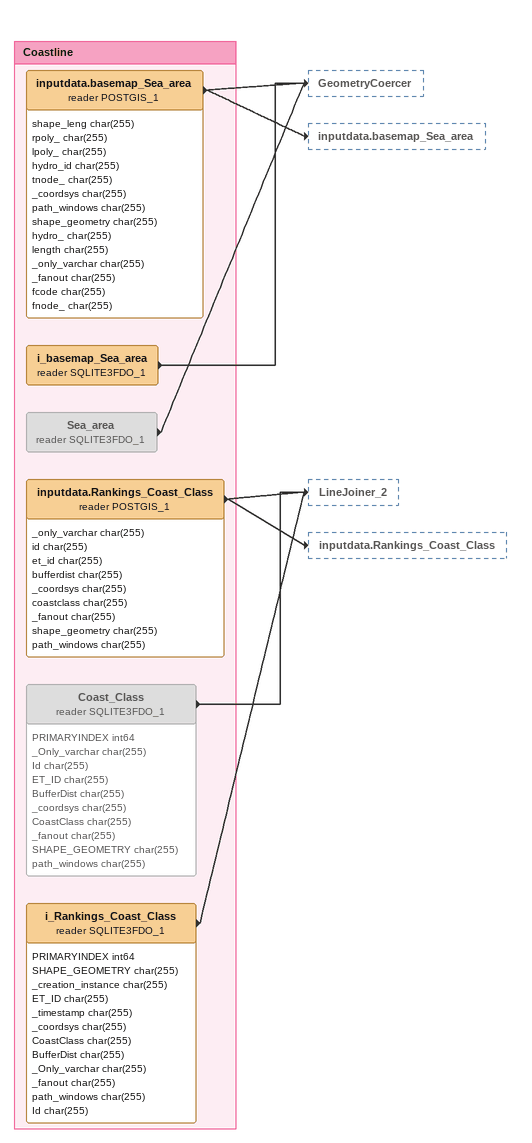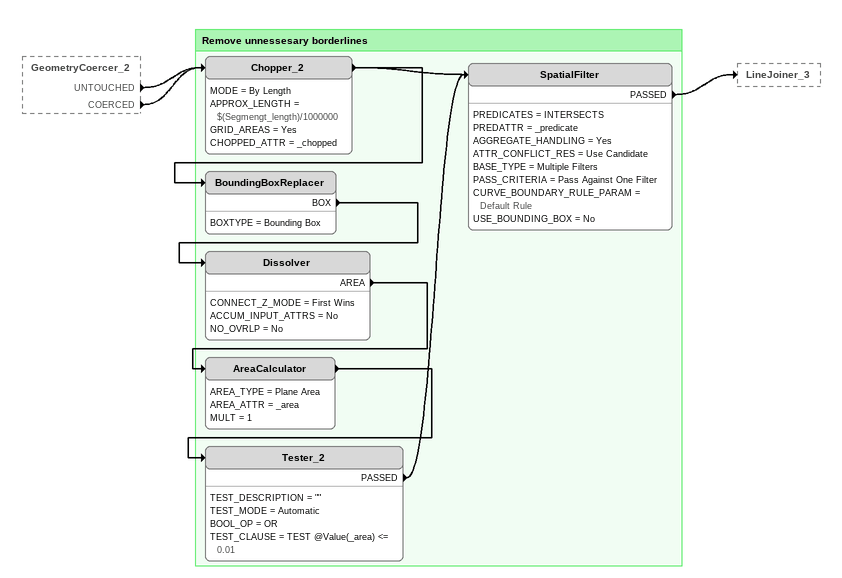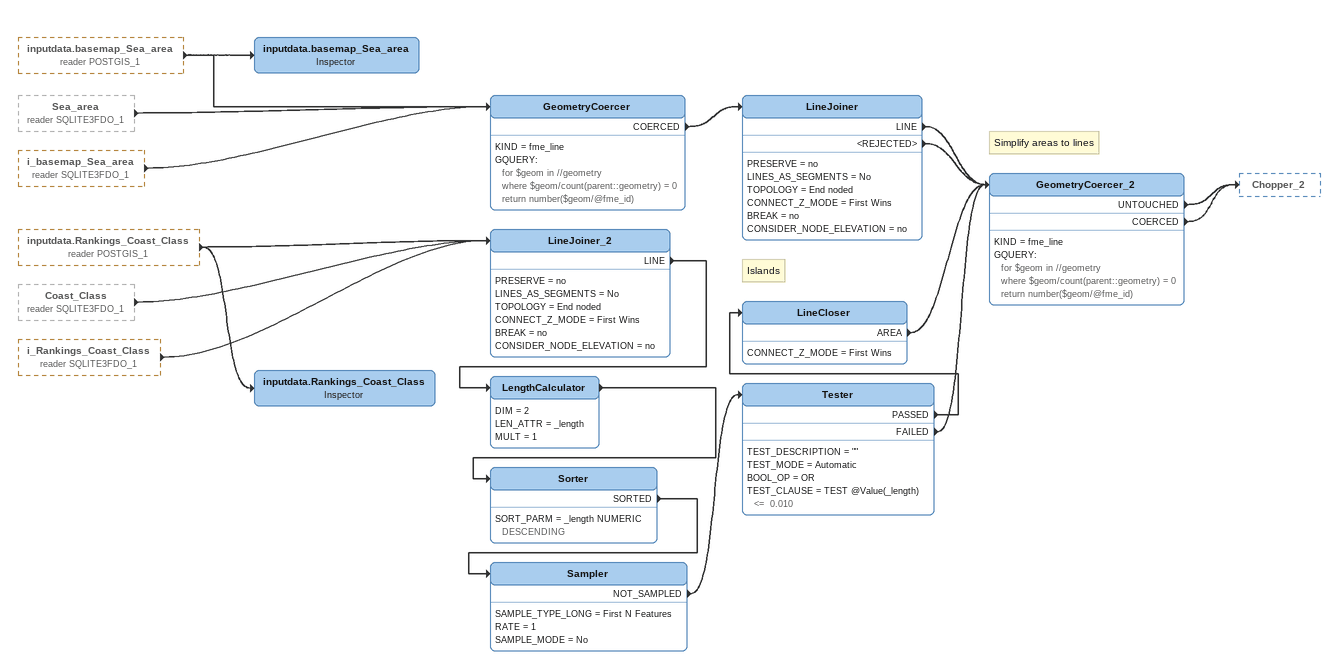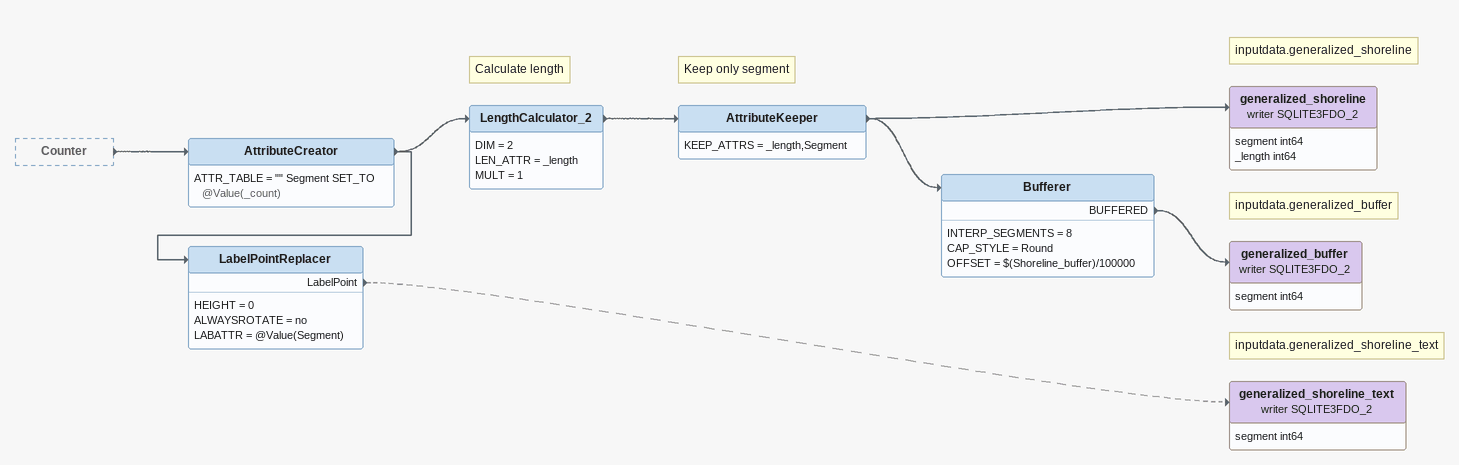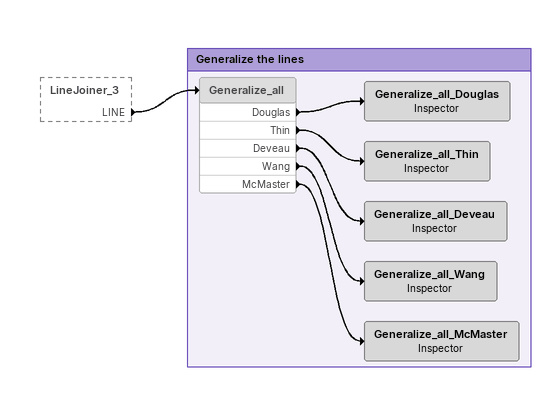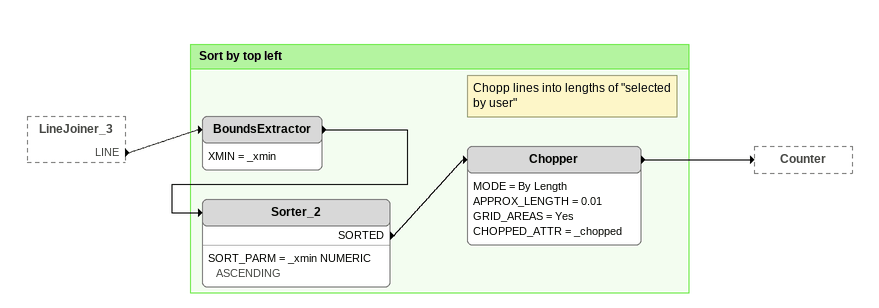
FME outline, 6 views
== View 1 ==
Bookmark: Coastline
inputdata.basemap_Sea_area (reader POSTGIS_1)
    attributes: shape_leng char(255), rpoly_ char(255), lpoly_ char(255), hydro_id char(255), tnode_ char(255), _coordsys char(255), path_windows char(255), shape_geometry char(255), hydro_ char(255), length char(255), _only_varchar char(255), _fanout char(255), fcode char(255), fnode_ char(255)
    -> GeometryCoercer
    -> inputdata.basemap_Sea_area
i_basemap_Sea_area (reader SQLITE3FDO_1)
    -> GeometryCoercer
Sea_area (reader SQLITE3FDO_1) [off]
    -> GeometryCoercer
inputdata.Rankings_Coast_Class (reader POSTGIS_1)
    attributes: _only_varchar char(255), id char(255), et_id char(255), bufferdist char(255), _coordsys char(255), coastclass char(255), _fanout char(255), shape_geometry char(255), path_windows char(255)
    -> LineJoiner_2
    -> inputdata.Rankings_Coast_Class
Coast_Class (reader SQLITE3FDO_1) [off]
    attributes: PRIMARYINDEX int64, _Only_varchar char(255), Id char(255), ET_ID char(255), BufferDist char(255), _coordsys char(255), CoastClass char(255), _fanout char(255), SHAPE_GEOMETRY char(255), path_windows char(255)
    -> LineJoiner_2
i_Rankings_Coast_Class (reader SQLITE3FDO_1)
    attributes: PRIMARYINDEX int64, SHAPE_GEOMETRY char(255), _creation_instance char(255), ET_ID char(255), _timestamp char(255), _coordsys char(255), CoastClass char(255), BufferDist char(255), _Only_varchar char(255), _fanout char(255), path_windows char(255), Id char(255)
    -> LineJoiner_2

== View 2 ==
GeometryCoercer_2 [outside]
    UNTOUCHED -> Chopper_2
    COERCED -> Chopper_2

Bookmark: Remove unnessesary borderlines
Chopper_2
    MODE = By Length
    APPROX_LENGTH = $(Segmengt_length)/1000000
    GRID_AREAS = Yes
    CHOPPED_ATTR = _chopped
    -> BoundingBoxReplacer
    -> SpatialFilter
BoundingBoxReplacer
    BOXTYPE = Bounding Box
    BOX -> Dissolver
Dissolver
    CONNECT_Z_MODE = First Wins
    ACCUM_INPUT_ATTRS = No
    NO_OVRLP = No
    AREA -> AreaCalculator
AreaCalculator
    AREA_TYPE = Plane Area
    AREA_ATTR = _area
    MULT = 1
    -> Tester_2
Tester_2
    TEST_DESCRIPTION = ""
    TEST_MODE = Automatic
    BOOL_OP = OR
    TEST_CLAUSE = TEST @Value(_area) <= 0.01
    PASSED -> SpatialFilter
SpatialFilter
    PREDICATES = INTERSECTS
    PREDATTR = _predicate
    AGGREGATE_HANDLING = Yes
    ATTR_CONFLICT_RES = Use Candidate
    BASE_TYPE = Multiple Filters
    PASS_CRITERIA = Pass Against One Filter
    CURVE_BOUNDARY_RULE_PARAM = Default Rule
    USE_BOUNDING_BOX = No
    PASSED -> LineJoiner_3

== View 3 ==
inputdata.basemap_Sea_area (reader POSTGIS_1) [outside]
    -> GeometryCoercer
    -> inputdata.basemap_Sea_area
Sea_area (reader SQLITE3FDO_1) [outside]
    -> GeometryCoercer
i_basemap_Sea_area (reader SQLITE3FDO_1) [outside]
    -> GeometryCoercer
inputdata.Rankings_Coast_Class (reader POSTGIS_1) [outside]
    -> LineJoiner_2
    -> inputdata.Rankings_Coast_Class
Coast_Class (reader SQLITE3FDO_1) [outside]
    -> LineJoiner_2
i_Rankings_Coast_Class (reader SQLITE3FDO_1) [outside]
    -> LineJoiner_2
inputdata.basemap_Sea_area: Inspector
GeometryCoercer
    KIND = fme_line
    GQUERY:
      for $geom in //geometry
      where $geom/count(parent::geometry) = 0
      return number($geom/@fme_id)
    COERCED -> LineJoiner
LineJoiner
    PRESERVE = no
    LINES_AS_SEGMENTS = No
    TOPOLOGY = End noded
    CONNECT_Z_MODE = First Wins
    BREAK = no
    CONSIDER_NODE_ELEVATION = no
    LINE -> GeometryCoercer_2
    <REJECTED> -> GeometryCoercer_2
inputdata.Rankings_Coast_Class: Inspector
LineJoiner_2
    PRESERVE = no
    LINES_AS_SEGMENTS = No
    TOPOLOGY = End noded
    CONNECT_Z_MODE = First Wins
    BREAK = no
    CONSIDER_NODE_ELEVATION = no
    LINE -> LengthCalculator
LengthCalculator
    DIM = 2
    LEN_ATTR = _length
    MULT = 1
    -> Sorter
Sorter
    SORT_PARM = _length NUMERIC DESCENDING
    SORTED -> Sampler
Sampler
    SAMPLE_TYPE_LONG = First N Features
    RATE = 1
    SAMPLE_MODE = No
    NOT_SAMPLED -> Tester
Tester
    TEST_DESCRIPTION = ""
    TEST_MODE = Automatic
    BOOL_OP = OR
    TEST_CLAUSE = TEST @Value(_length) <=  0.010
    PASSED -> LineCloser
    FAILED -> GeometryCoercer_2
Note: Islands
LineCloser
    CONNECT_Z_MODE = First Wins
    AREA -> GeometryCoercer_2
Note: Simplify areas to lines
GeometryCoercer_2
    KIND = fme_line
    GQUERY:
      for $geom in //geometry
      where $geom/count(parent::geometry) = 0
      return number($geom/@fme_id)
    UNTOUCHED -> Chopper_2
    COERCED -> Chopper_2

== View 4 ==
Counter [outside]
    -> AttributeCreator
AttributeCreator
    ATTR_TABLE = "" Segment SET_TO @Value(_count)
    -> LengthCalculator_2
    -> LabelPointReplacer
Note: Calculate length
LengthCalculator_2
    DIM = 2
    LEN_ATTR = _length
    MULT = 1
    -> AttributeKeeper
Note: Keep only segment
AttributeKeeper
    KEEP_ATTRS = _length,Segment
    -> generalized_shoreline (writer SQLITE3FDO_2)
    -> Bufferer
Note: inputdata.generalized_shoreline
generalized_shoreline (writer SQLITE3FDO_2)
    attributes: segment int64, _length int64
Bufferer
    INTERP_SEGMENTS = 8
    CAP_STYLE = Round
    OFFSET = $(Shoreline_buffer)/100000
    BUFFERED -> generalized_buffer (writer SQLITE3FDO_2)
Note: inputdata.generalized_buffer
generalized_buffer (writer SQLITE3FDO_2)
    attributes: segment int64
LabelPointReplacer
    HEIGHT = 0
    ALWAYSROTATE = no
    LABATTR = @Value(Segment)
    LabelPoint -> generalized_shoreline_text (writer SQLITE3FDO_2) [off]
Note: inputdata.generalized_shoreline_text
generalized_shoreline_text (writer SQLITE3FDO_2)
    attributes: segment int64

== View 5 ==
LineJoiner_3 [outside]
    LINE -> Generalize_all

Bookmark: Generalize the lines
Generalize_all [off]
    Douglas -> Generalize_all_Douglas
    Thin -> Generalize_all_Thin
    Deveau -> Generalize_all_Deveau
    Wang -> Generalize_all_Wang
    McMaster -> Generalize_all_McMaster
Generalize_all_Douglas: Inspector
Generalize_all_Thin: Inspector
Generalize_all_Deveau: Inspector
Generalize_all_Wang: Inspector
Generalize_all_McMaster: Inspector

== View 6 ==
LineJoiner_3 [outside]
    LINE -> BoundsExtractor

Bookmark: Sort by top left
BoundsExtractor
    XMIN = _xmin
    -> Sorter_2
Sorter_2
    SORT_PARM = _xmin NUMERIC ASCENDING
    SORTED -> Chopper
Note: Chopp lines into lengths of "selected by user"
Chopper
    MODE = By Length
    APPROX_LENGTH = 0.01
    GRID_AREAS = Yes
    CHOPPED_ATTR = _chopped
    -> Counter
